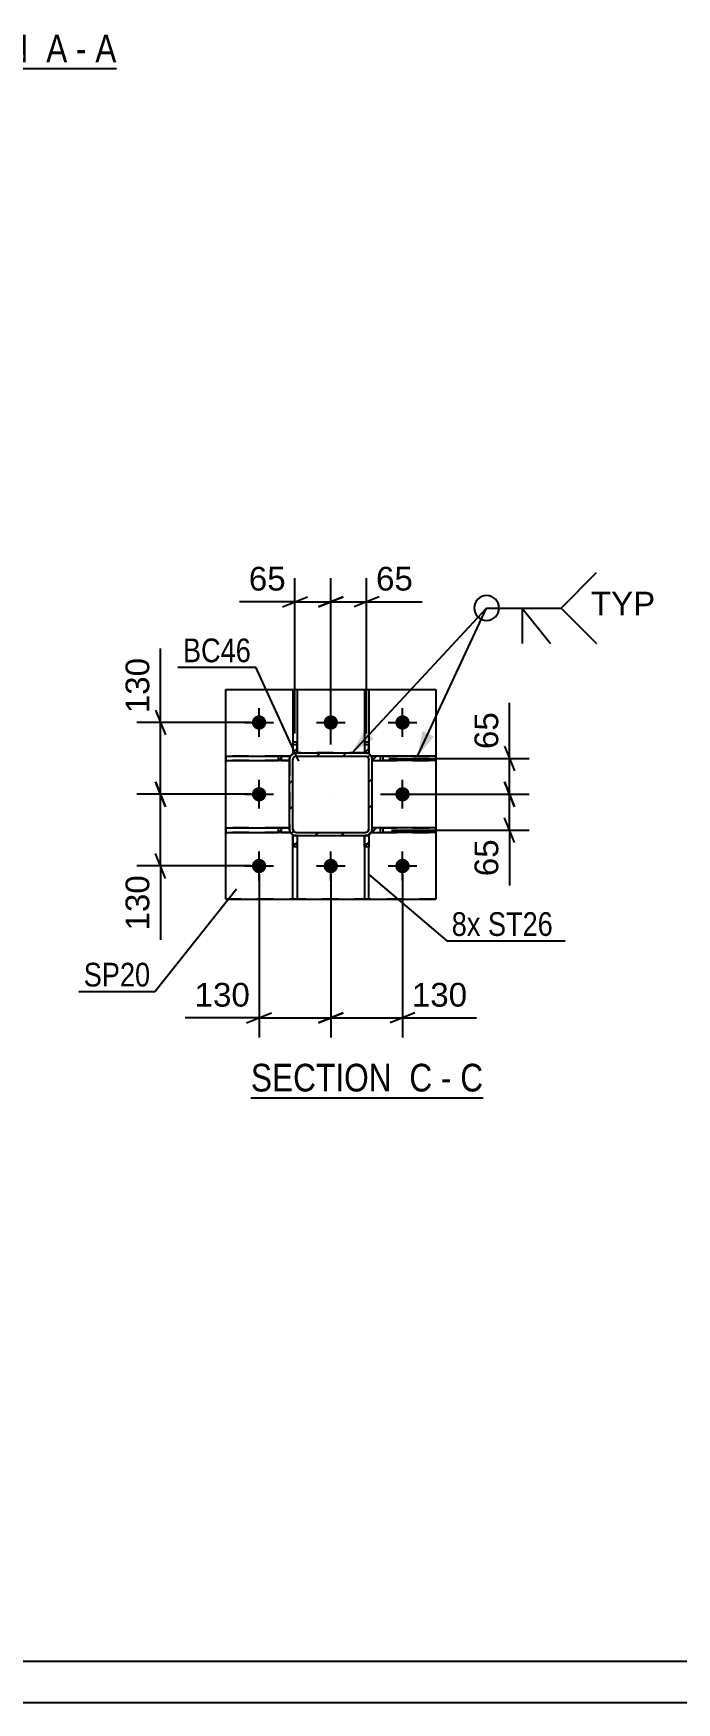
# Model space of a CAD drawing. Header units: millimetres. Extents: x -353 to 488, y -226 to 368.
# Drawn here: x -225.1 to -147.4, y -225.6 to -24 of the extents above; entities that cross this region are included whole.
import ezdxf

# ---------------------------------------------------------------- set-up
doc = ezdxf.new("R2010")
doc.units = ezdxf.units.MM
doc.linetypes.add('DXK_LINE_DOT2', pattern=[3.9198, 1.9599, -1.9599])
doc.linetypes.add('DXK_LINE_DOT3', pattern=[5.9187, 2.979, -0.9799, 0.9799, -0.9799])
doc.styles.add('Arial', font='ARIAL.TTF', dxfattribs={"height": 0.2})
doc.styles.add('Arial Narrow', font='ARIALN.TTF', dxfattribs={"height": 0.2})

# ---------------------------------------------------------------- blocks, each defined once
blk = doc.blocks.new('Unknown-284857872-7001')
at = {"color": 5, "linetype": 'Continuous'}
for p, q in [((-347.86, -220.61), (483.14, -220.61)), ((-352.86, -225.61), (488.14, -225.61))]:
    blk.add_line(p, q, dxfattribs=at)
blk = doc.blocks.new('Unknown-284857872-12 - 17312')
at = {"color": 6, "linetype": 'Continuous'}
blk.add_line((-242.72, -28.23), (-215.08, -28.23), dxfattribs=at)
at = {"color": 0, "linetype": 'Continuous'}
for points in [[(-224.61, -27.48), (-224.61, -23.98), (-242.72, -23.98), (-242.72, -27.48)], [(-221.01, -27.48), (-221.01, -23.98), (-223.56, -23.98), (-223.56, -27.48)], [(-218.68, -27.48), (-218.68, -23.98), (-219.96, -23.98), (-219.96, -27.48)], [(-215.08, -27.48), (-215.08, -23.98), (-217.63, -23.98), (-217.63, -27.48)]]:
    blk.add_wipeout(points, dxfattribs=at)
at = {"color": 7, "linetype": 'Continuous', "style": 'Arial Narrow'}
for s, p in [('SECTION ', (-242.72, -27.48)), ('A', (-223.56, -27.48)), ('A', (-217.63, -27.48)), ('-', (-219.96, -27.48))]:
    blk.add_text(s, height=3.34, dxfattribs=at).set_placement(p)
blk = doc.blocks.new('Unknown-284857872-14 - 20850')
at = {"color": 6, "linetype": 'Continuous'}
blk.add_line((-198.83, -152.54), (-170.76, -152.54), dxfattribs=at)
at = {"color": 0, "linetype": 'Continuous'}
for points in [[(-180.73, -151.79), (-180.73, -148.29), (-198.83, -148.29), (-198.83, -151.79)], [(-176.91, -151.79), (-176.91, -148.29), (-179.68, -148.29), (-179.68, -151.79)], [(-174.58, -151.79), (-174.58, -148.29), (-175.86, -148.29), (-175.86, -151.79)], [(-170.76, -151.79), (-170.76, -148.29), (-173.53, -148.29), (-173.53, -151.79)]]:
    blk.add_wipeout(points, dxfattribs=at)
at = {"color": 7, "linetype": 'Continuous', "style": 'Arial Narrow'}
for s, p in [('SECTION ', (-198.83, -151.79)), ('C', (-179.68, -151.79)), ('C', (-173.53, -151.79)), ('-', (-175.86, -151.79))]:
    blk.add_text(s, height=3.34, dxfattribs=at).set_placement(p)
blk = doc.blocks.new('Part-284857872-20936 - 20850')
at = {"linetype": 'Continuous'}
h = blk.add_hatch(dxfattribs=at)
h.set_pattern_fill('', scale=0.7, style=0, pattern_type=0)
h.set_pattern_definition([(45, (-195.5093, -111.8223), (-1.5715, 1.5715), [])])
h.paths.add_polyline_path([(-195.51, -111.29), (-195.51, -111.82), (-194.17, -111.82), (-194.17, -111.29)])
at = {"color": 2, "linetype": 'Continuous'}
for p, q in [((-201.84, -111.29), (-201.84, -111.82)), ((-201.84, -111.29), (-195.51, -111.29)), ((-201.84, -111.82), (-195.51, -111.82)), ((-195.51, -111.82), (-195.51, -111.29)), ((-195.51, -111.29), (-194.17, -111.29)), ((-194.17, -111.82), (-195.51, -111.82)), ((-194.17, -111.29), (-194.17, -111.29)), ((-194.17, -111.29), (-194.17, -111.82)), ((-194.17, -111.82), (-194.17, -111.82))]:
    blk.add_line(p, q, dxfattribs=at)
at = {"color": 7, "linetype": 'DXK_LINE_DOT2'}
for p, q in [((-195.17, -111.29), (-201.84, -111.29)), ((-195.17, -111.82), (-201.84, -111.82)), ((-195.17, -111.29), (-195.17, -111.82)), ((-194.17, -111.29), (-195.17, -111.29)), ((-195.17, -111.82), (-194.17, -111.82)), ((-194.17, -111.29), (-194.17, -111.82)), ((-194.17, -111.29), (-194.17, -111.29))]:
    blk.add_line(p, q, dxfattribs=at)
blk = doc.blocks.new('Part-284857872-20856 - 20850')
at = {"linetype": 'Continuous'}
h = blk.add_hatch(dxfattribs=at)
h.set_pattern_fill('', scale=0.7, style=0, pattern_type=0)
h.set_pattern_definition([(45, (-193.6773, -110.9497), (-1.57154, 1.57154), [])])
h.paths.add_polyline_path([(-193.37, -110.89), (-193.68, -110.95), (-193.94, -111.12), (-194.11, -111.38), (-194.17, -111.69), (-194.17, -120.09), (-194.11, -120.39), (-193.94, -120.65), (-193.68, -120.83), (-193.37, -120.89), (-184.97, -120.89), (-184.67, -120.83), (-184.41, -120.65), (-184.23, -120.39), (-184.17, -120.09), (-184.17, -111.69), (-184.23, -111.38), (-184.41, -111.12), (-184.67, -110.95), (-184.97, -110.89)])
h.paths.add_polyline_path([(-184.97, -111.29), (-184.82, -111.32), (-184.69, -111.41), (-184.6, -111.54), (-184.57, -111.69), (-184.57, -120.09), (-184.6, -120.24), (-184.69, -120.37), (-184.82, -120.46), (-184.97, -120.49), (-193.37, -120.49), (-193.52, -120.46), (-193.65, -120.37), (-193.74, -120.24), (-193.77, -120.09), (-193.77, -111.69), (-193.74, -111.54), (-193.65, -111.41), (-193.52, -111.32), (-193.37, -111.29)])
at = {"color": 7, "linetype": 'DXK_LINE_DOT2'}
for p, q in [((-193.68, -110.95), (-193.37, -110.89)), ((-184.97, -110.89), (-193.37, -110.89)), ((-193.37, -110.89), (-193.37, -110.89)), ((-184.97, -110.89), (-184.67, -110.95)), ((-194.17, -111.69), (-194.11, -111.38)), ((-194.17, -111.69), (-194.17, -120.09)), ((-194.17, -111.69), (-194.17, -111.69)), ((-193.74, -111.54), (-193.77, -111.69)), ((-193.77, -120.09), (-193.77, -111.69)), ((-193.65, -111.41), (-193.74, -111.54)), ((-193.52, -111.32), (-193.65, -111.41)), ((-193.37, -111.29), (-193.52, -111.32)), ((-193.37, -111.29), (-184.97, -111.29)), ((-184.82, -111.32), (-184.97, -111.29)), ((-184.69, -111.41), (-184.82, -111.32)), ((-184.6, -111.54), (-184.69, -111.41)), ((-184.67, -110.95), (-184.67, -110.95)), ((-184.57, -111.69), (-184.6, -111.54)), ((-184.57, -120.09), (-184.57, -111.69)), ((-184.23, -111.38), (-184.17, -111.69)), ((-184.17, -120.09), (-184.17, -111.69)), ((-194.11, -120.39), (-194.17, -120.09)), ((-193.77, -120.09), (-193.74, -120.24)), ((-193.74, -120.24), (-193.65, -120.37)), ((-193.37, -120.89), (-193.68, -120.83)), ((-193.65, -120.37), (-193.52, -120.46)), ((-193.52, -120.46), (-193.37, -120.49)), ((-193.37, -120.49), (-184.97, -120.49)), ((-193.37, -120.89), (-184.97, -120.89)), ((-184.97, -120.49), (-184.82, -120.46)), ((-184.67, -120.83), (-184.97, -120.89)), ((-184.82, -120.46), (-184.69, -120.37)), ((-184.69, -120.37), (-184.6, -120.24)), ((-184.6, -120.24), (-184.57, -120.09)), ((-184.17, -120.09), (-184.23, -120.39))]:
    blk.add_line(p, q, dxfattribs=at)
at = {"color": 2, "linetype": 'Continuous'}
for p, q in [((-193.37, -110.89), (-193.68, -110.95)), ((-193.37, -110.89), (-193.37, -110.89)), ((-193.37, -110.89), (-184.97, -110.89)), ((-184.97, -110.89), (-184.97, -110.89)), ((-184.67, -110.95), (-184.97, -110.89)), ((-194.11, -111.38), (-194.17, -111.69)), ((-194.17, -111.69), (-194.17, -111.69)), ((-194.17, -120.09), (-194.17, -111.69)), ((-193.77, -111.69), (-193.74, -111.54)), ((-193.77, -111.69), (-193.77, -111.69)), ((-193.77, -120.09), (-193.77, -111.69)), ((-193.74, -111.54), (-193.65, -111.41)), ((-193.65, -111.41), (-193.52, -111.32)), ((-193.52, -111.32), (-193.37, -111.29)), ((-193.37, -111.29), (-193.37, -111.29)), ((-193.37, -111.29), (-184.97, -111.29)), ((-184.97, -111.29), (-184.97, -111.29)), ((-184.97, -111.29), (-184.82, -111.32)), ((-184.82, -111.32), (-184.69, -111.41)), ((-184.69, -111.41), (-184.6, -111.54)), ((-184.6, -111.54), (-184.57, -111.69)), ((-184.57, -111.69), (-184.57, -111.69)), ((-184.57, -120.09), (-184.57, -111.69)), ((-184.17, -111.69), (-184.23, -111.38)), ((-184.17, -111.69), (-184.17, -111.69)), ((-184.17, -120.09), (-184.17, -111.69)), ((-194.17, -120.09), (-194.17, -120.09)), ((-194.17, -120.09), (-194.11, -120.39)), ((-193.77, -120.09), (-193.77, -120.09)), ((-193.74, -120.24), (-193.77, -120.09)), ((-193.65, -120.37), (-193.74, -120.24)), ((-193.68, -120.83), (-193.37, -120.89)), ((-193.52, -120.46), (-193.65, -120.37)), ((-193.37, -120.49), (-193.52, -120.46)), ((-193.37, -120.49), (-193.37, -120.49)), ((-193.37, -120.49), (-184.97, -120.49)), ((-193.37, -120.89), (-193.37, -120.89)), ((-193.37, -120.89), (-184.97, -120.89)), ((-184.82, -120.46), (-184.97, -120.49)), ((-184.97, -120.49), (-184.97, -120.49)), ((-184.97, -120.89), (-184.67, -120.83)), ((-184.97, -120.89), (-184.97, -120.89)), ((-184.69, -120.37), (-184.82, -120.46)), ((-184.6, -120.24), (-184.69, -120.37)), ((-184.57, -120.09), (-184.6, -120.24)), ((-184.57, -120.09), (-184.57, -120.09)), ((-184.23, -120.39), (-184.17, -120.09)), ((-184.17, -120.09), (-184.17, -120.09))]:
    blk.add_line(p, q, dxfattribs=at)
at = {"color": 7, "linetype": 'DXK_LINE_DOT3'}
blk.add_line((-189.17, -115.89), (-189.17, -115.89), dxfattribs=at)
at = {"color": 7, "linetype": 'DXK_LINE_DOT2'}
for centre, start, end in [((-193.37, -111.69), 112.5, 157.5), ((-184.97, -111.69), 22.5, 67.5), ((-193.37, -120.09), 202.5, 247.5), ((-184.97, -120.09), 292.5, 337.5)]:
    blk.add_arc(centre, 0.8, start, end, dxfattribs=at)
at = {"color": 2, "linetype": 'Continuous'}
for centre, start, end in [((-193.37, -111.69), 112.5, 157.5), ((-184.97, -111.69), 22.5, 67.5), ((-193.37, -120.09), 202.5, 247.5), ((-184.97, -120.09), 292.5, 337.5)]:
    blk.add_arc(centre, 0.8, start, end, dxfattribs=at)
blk = doc.blocks.new('Part-284857872-20871 - 20850')
at = {"color": 2, "linetype": 'Continuous'}
for p, q in [((-201.84, -103.22), (-201.84, -103.22)), ((-201.84, -128.55), (-201.84, -103.22)), ((-201.84, -103.22), (-176.5, -103.22)), ((-176.5, -103.22), (-176.5, -103.22)), ((-176.5, -103.22), (-176.5, -128.55)), ((-201.84, -128.55), (-201.84, -128.55)), ((-201.84, -128.55), (-176.5, -128.55)), ((-176.5, -128.55), (-176.5, -128.55))]:
    blk.add_line(p, q, dxfattribs=at)
at = {"color": 7, "linetype": 'DXK_LINE_DOT2'}
for p, q in [((-201.84, -103.22), (-201.84, -103.22)), ((-201.84, -103.22), (-176.5, -103.22)), ((-176.5, -103.22), (-176.5, -103.22)), ((-176.5, -128.55), (-201.84, -128.55))]:
    blk.add_line(p, q, dxfattribs=at)
blk = doc.blocks.new('Part-284857872-20935 - 20850')
at = {"linetype": 'Continuous'}
h = blk.add_hatch(dxfattribs=at)
h.set_pattern_fill('', scale=0.7, style=0, pattern_type=0)
h.set_pattern_definition([(45, (-184.1712, -120.4886), (-1.5715, 1.5715), [])])
h.paths.add_polyline_path([(-184.17, -119.96), (-184.17, -120.49), (-182.83, -120.49), (-182.83, -119.96)])
at = {"color": 2, "linetype": 'Continuous'}
for p, q in [((-184.17, -119.95), (-184.17, -119.96)), ((-182.83, -119.96), (-184.17, -119.96)), ((-184.17, -119.96), (-184.17, -120.49)), ((-184.17, -120.49), (-184.17, -120.49)), ((-184.17, -120.49), (-182.83, -120.49)), ((-176.5, -119.95), (-182.83, -119.96)), ((-182.83, -120.49), (-182.83, -119.96)), ((-176.5, -120.49), (-182.83, -120.49)), ((-176.5, -120.49), (-176.5, -119.95))]:
    blk.add_line(p, q, dxfattribs=at)
at = {"color": 7, "linetype": 'DXK_LINE_DOT2'}
for p, q in [((-183.17, -119.95), (-184.17, -119.95)), ((-184.17, -120.49), (-184.17, -119.95)), ((-184.17, -120.49), (-183.17, -120.49)), ((-183.17, -120.49), (-183.17, -119.95)), ((-183.17, -119.95), (-176.5, -119.95)), ((-183.17, -120.49), (-176.5, -120.49))]:
    blk.add_line(p, q, dxfattribs=at)
blk = doc.blocks.new('Part-284857872-20934 - 20850')
at = {"linetype": 'Continuous'}
h = blk.add_hatch(dxfattribs=at)
h.set_pattern_fill('', scale=0.7, style=0, pattern_type=0)
h.set_pattern_definition([(45, (-184.1712, -111.8223), (-1.5715, 1.5715), [])])
h.paths.add_polyline_path([(-184.17, -111.29), (-184.17, -111.82), (-182.83, -111.82), (-182.83, -111.29)])
at = {"color": 2, "linetype": 'Continuous'}
for p, q in [((-184.17, -111.29), (-184.17, -111.29)), ((-182.83, -111.29), (-184.17, -111.29)), ((-184.17, -111.29), (-184.17, -111.82)), ((-184.17, -111.82), (-184.17, -111.82)), ((-184.17, -111.82), (-182.83, -111.82)), ((-176.5, -111.29), (-182.83, -111.29)), ((-182.83, -111.82), (-182.83, -111.29)), ((-176.5, -111.82), (-182.83, -111.82)), ((-176.5, -111.82), (-176.5, -111.29))]:
    blk.add_line(p, q, dxfattribs=at)
at = {"color": 7, "linetype": 'DXK_LINE_DOT2'}
for p, q in [((-183.17, -111.29), (-184.17, -111.29)), ((-184.17, -111.82), (-184.17, -111.29)), ((-184.17, -111.82), (-183.17, -111.82)), ((-183.17, -111.82), (-183.17, -111.29)), ((-183.17, -111.29), (-176.5, -111.29)), ((-183.17, -111.82), (-176.5, -111.82))]:
    blk.add_line(p, q, dxfattribs=at)
blk = doc.blocks.new('Part-284857872-20937 - 20850')
at = {"linetype": 'Continuous'}
h = blk.add_hatch(dxfattribs=at)
h.set_pattern_fill('', scale=0.7, style=0, pattern_type=0)
h.set_pattern_definition([(45, (-195.5085, -120.4886), (-1.5715, 1.5715), [])])
h.paths.add_polyline_path([(-195.51, -119.96), (-195.51, -120.49), (-194.17, -120.49), (-194.17, -119.96)])
at = {"color": 2, "linetype": 'Continuous'}
for p, q in [((-201.84, -119.95), (-201.84, -120.49)), ((-201.84, -119.95), (-195.51, -119.96)), ((-201.84, -120.49), (-195.51, -120.49)), ((-195.51, -120.49), (-195.51, -119.96)), ((-195.51, -119.96), (-194.17, -119.96)), ((-194.17, -120.49), (-195.51, -120.49)), ((-194.17, -119.95), (-194.17, -119.96)), ((-194.17, -119.96), (-194.17, -120.49)), ((-194.17, -120.49), (-194.17, -120.49))]:
    blk.add_line(p, q, dxfattribs=at)
at = {"color": 7, "linetype": 'DXK_LINE_DOT2'}
for p, q in [((-195.17, -119.95), (-201.84, -119.95)), ((-195.17, -120.49), (-201.84, -120.49)), ((-195.17, -119.95), (-195.17, -120.49)), ((-194.17, -119.95), (-195.17, -119.95)), ((-195.17, -120.49), (-194.17, -120.49)), ((-194.17, -119.95), (-194.17, -119.95)), ((-194.17, -119.96), (-194.17, -120.49))]:
    blk.add_line(p, q, dxfattribs=at)
blk = doc.blocks.new('Part-284857872-20938 - 20850')
at = {"linetype": 'Continuous'}
h = blk.add_hatch(dxfattribs=at)
h.set_pattern_fill('', scale=0.7, style=0, pattern_type=0)
h.set_pattern_definition([(45, (-185.1045, -110.8888), (-1.5715, 1.5715), [])])
h.paths.add_polyline_path([(-185.1, -109.55), (-185.1, -110.89), (-184.57, -110.89), (-184.57, -109.55)])
at = {"color": 2, "linetype": 'Continuous'}
for p, q in [((-185.1, -103.22), (-185.1, -109.55)), ((-185.1, -103.22), (-184.57, -103.22)), ((-184.57, -103.22), (-184.57, -109.55)), ((-185.1, -109.55), (-185.1, -110.89)), ((-185.1, -109.55), (-184.57, -109.55)), ((-185.1, -110.89), (-185.1, -110.89)), ((-185.1, -110.89), (-184.57, -110.89)), ((-184.57, -110.89), (-184.57, -109.55)), ((-184.57, -110.89), (-184.57, -110.89))]:
    blk.add_line(p, q, dxfattribs=at)
at = {"color": 7, "linetype": 'DXK_LINE_DOT2'}
for p, q in [((-185.1, -109.55), (-185.1, -110.89)), ((-185.1, -109.89), (-184.57, -109.89)), ((-185.1, -110.89), (-184.57, -110.89)), ((-184.57, -109.55), (-184.57, -110.89))]:
    blk.add_line(p, q, dxfattribs=at)
blk = doc.blocks.new('Part-284857872-20939 - 20850')
at = {"linetype": 'Continuous'}
h = blk.add_hatch(dxfattribs=at)
h.set_pattern_fill('', scale=0.7, style=0, pattern_type=0)
h.set_pattern_definition([(45, (-193.7712, -110.8888), (-1.5715, 1.5715), [])])
h.paths.add_polyline_path([(-193.77, -109.55), (-193.77, -110.89), (-193.24, -110.89), (-193.24, -109.55)])
at = {"color": 2, "linetype": 'Continuous'}
for p, q in [((-193.77, -103.22), (-193.77, -109.55)), ((-193.77, -103.22), (-193.24, -103.22)), ((-193.24, -103.22), (-193.24, -109.55)), ((-193.77, -109.55), (-193.77, -110.89)), ((-193.77, -109.55), (-193.24, -109.55)), ((-193.77, -110.89), (-193.77, -110.89)), ((-193.77, -110.89), (-193.24, -110.89)), ((-193.24, -110.89), (-193.24, -109.55)), ((-193.24, -110.89), (-193.24, -110.89))]:
    blk.add_line(p, q, dxfattribs=at)
at = {"color": 7, "linetype": 'DXK_LINE_DOT2'}
for p, q in [((-193.77, -109.55), (-193.77, -110.89)), ((-193.77, -109.89), (-193.24, -109.89)), ((-193.77, -110.89), (-193.24, -110.89)), ((-193.24, -109.55), (-193.24, -110.89))]:
    blk.add_line(p, q, dxfattribs=at)
blk = doc.blocks.new('Part-284857872-20940 - 20850')
at = {"linetype": 'Continuous'}
h = blk.add_hatch(dxfattribs=at)
h.set_pattern_fill('', scale=0.7, style=0, pattern_type=0)
h.set_pattern_definition([(45, (-185.1045, -122.2256), (-1.5715, 1.5715), [])])
h.paths.add_polyline_path([(-185.1, -120.89), (-185.1, -122.23), (-184.57, -122.23), (-184.57, -120.89)])
at = {"color": 2, "linetype": 'Continuous'}
for p, q in [((-185.1, -120.89), (-185.1, -120.89)), ((-185.1, -122.23), (-185.1, -120.89)), ((-185.1, -120.89), (-184.57, -120.89)), ((-184.57, -120.89), (-184.57, -120.89)), ((-184.57, -120.89), (-184.57, -122.23)), ((-185.1, -122.23), (-185.1, -128.55)), ((-184.57, -122.23), (-185.1, -122.23)), ((-184.57, -128.55), (-184.57, -122.23)), ((-185.1, -128.55), (-184.57, -128.55))]:
    blk.add_line(p, q, dxfattribs=at)
at = {"color": 7, "linetype": 'DXK_LINE_DOT2'}
for p, q in [((-185.1, -120.89), (-185.1, -122.23)), ((-185.1, -120.89), (-184.57, -120.89)), ((-184.57, -120.89), (-184.57, -122.23)), ((-185.1, -121.89), (-184.57, -121.89))]:
    blk.add_line(p, q, dxfattribs=at)
blk = doc.blocks.new('Part-284857872-20941 - 20850')
at = {"linetype": 'Continuous'}
h = blk.add_hatch(dxfattribs=at)
h.set_pattern_fill('', scale=0.7, style=0, pattern_type=0)
h.set_pattern_definition([(45, (-193.7712, -122.2256), (-1.5715, 1.5715), [])])
h.paths.add_polyline_path([(-193.77, -120.89), (-193.77, -122.23), (-193.24, -122.23), (-193.24, -120.89)])
at = {"color": 2, "linetype": 'Continuous'}
for p, q in [((-193.77, -120.89), (-193.77, -120.89)), ((-193.77, -122.23), (-193.77, -120.89)), ((-193.77, -120.89), (-193.24, -120.89)), ((-193.24, -120.89), (-193.24, -120.89)), ((-193.24, -120.89), (-193.24, -122.23)), ((-193.77, -128.55), (-193.77, -122.23)), ((-193.24, -122.23), (-193.77, -122.23)), ((-193.24, -122.23), (-193.24, -128.55)), ((-193.24, -128.55), (-193.77, -128.55))]:
    blk.add_line(p, q, dxfattribs=at)
at = {"color": 7, "linetype": 'DXK_LINE_DOT2'}
for p, q in [((-193.77, -120.89), (-193.24, -120.89)), ((-193.77, -120.89), (-193.77, -122.23)), ((-193.24, -120.89), (-193.24, -122.23)), ((-193.77, -121.89), (-193.24, -121.89))]:
    blk.add_line(p, q, dxfattribs=at)
blk = doc.blocks.new('Bolt-284857872-20947 - 20850')
at = {"linetype": 'Continuous'}
for points in [[(-197.84, -106.35), (-197.66, -106.37), (-197.49, -106.43), (-197.33, -106.52), (-197.19, -106.64), (-197.09, -106.79), (-197.01, -106.95), (-196.98, -107.13), (-196.98, -107.31), (-197.01, -107.49), (-197.09, -107.65), (-197.19, -107.8), (-197.33, -107.92), (-197.49, -108.01), (-197.66, -108.07), (-197.84, -108.09), (-198.02, -108.07), (-198.19, -108.01), (-198.35, -107.92), (-198.48, -107.8), (-198.59, -107.65), (-198.66, -107.49), (-198.7, -107.31), (-198.7, -107.13), (-198.66, -106.95), (-198.59, -106.79), (-198.48, -106.64), (-198.35, -106.52), (-198.19, -106.43), (-198.02, -106.37)], [(-189.17, -106.35), (-188.99, -106.37), (-188.82, -106.43), (-188.66, -106.52), (-188.53, -106.64), (-188.42, -106.79), (-188.35, -106.95), (-188.31, -107.13), (-188.31, -107.31), (-188.35, -107.49), (-188.42, -107.65), (-188.53, -107.8), (-188.66, -107.92), (-188.82, -108.01), (-188.99, -108.07), (-189.17, -108.09), (-189.35, -108.07), (-189.52, -108.01), (-189.68, -107.92), (-189.82, -107.8), (-189.92, -107.65), (-190, -107.49), (-190.03, -107.31), (-190.03, -107.13), (-190, -106.95), (-189.92, -106.79), (-189.82, -106.64), (-189.68, -106.52), (-189.52, -106.43), (-189.35, -106.37)], [(-180.5, -106.35), (-180.32, -106.37), (-180.15, -106.43), (-180, -106.52), (-179.86, -106.64), (-179.75, -106.79), (-179.68, -106.95), (-179.64, -107.13), (-179.64, -107.31), (-179.68, -107.49), (-179.75, -107.65), (-179.86, -107.8), (-180, -107.92), (-180.15, -108.01), (-180.32, -108.07), (-180.5, -108.09), (-180.68, -108.07), (-180.86, -108.01), (-181.01, -107.92), (-181.15, -107.8), (-181.26, -107.65), (-181.33, -107.49), (-181.37, -107.31), (-181.37, -107.13), (-181.33, -106.95), (-181.26, -106.79), (-181.15, -106.64), (-181.01, -106.52), (-180.86, -106.43), (-180.68, -106.37)], [(-197.84, -115.02), (-197.66, -115.04), (-197.49, -115.1), (-197.33, -115.19), (-197.19, -115.31), (-197.09, -115.45), (-197.01, -115.62), (-196.98, -115.8), (-196.98, -115.98), (-197.01, -116.16), (-197.09, -116.32), (-197.19, -116.47), (-197.33, -116.59), (-197.49, -116.68), (-197.66, -116.74), (-197.84, -116.75), (-198.02, -116.74), (-198.19, -116.68), (-198.35, -116.59), (-198.48, -116.47), (-198.59, -116.32), (-198.66, -116.16), (-198.7, -115.98), (-198.7, -115.8), (-198.66, -115.62), (-198.59, -115.45), (-198.48, -115.31), (-198.35, -115.19), (-198.19, -115.1), (-198.02, -115.04)], [(-180.5, -115.02), (-180.32, -115.04), (-180.15, -115.1), (-180, -115.19), (-179.86, -115.31), (-179.75, -115.45), (-179.68, -115.62), (-179.64, -115.8), (-179.64, -115.98), (-179.68, -116.16), (-179.75, -116.32), (-179.86, -116.47), (-180, -116.59), (-180.15, -116.68), (-180.32, -116.74), (-180.5, -116.75), (-180.68, -116.74), (-180.86, -116.68), (-181.01, -116.59), (-181.15, -116.47), (-181.26, -116.32), (-181.33, -116.16), (-181.37, -115.98), (-181.37, -115.8), (-181.33, -115.62), (-181.26, -115.45), (-181.15, -115.31), (-181.01, -115.19), (-180.86, -115.1), (-180.68, -115.04)], [(-197.84, -123.69), (-197.66, -123.71), (-197.49, -123.76), (-197.33, -123.85), (-197.19, -123.98), (-197.09, -124.12), (-197.01, -124.29), (-196.98, -124.46), (-196.98, -124.65), (-197.01, -124.82), (-197.09, -124.99), (-197.19, -125.13), (-197.33, -125.26), (-197.49, -125.35), (-197.66, -125.4), (-197.84, -125.42), (-198.02, -125.4), (-198.19, -125.35), (-198.35, -125.26), (-198.48, -125.13), (-198.59, -124.99), (-198.66, -124.82), (-198.7, -124.65), (-198.7, -124.46), (-198.66, -124.29), (-198.59, -124.12), (-198.48, -123.98), (-198.35, -123.85), (-198.19, -123.76), (-198.02, -123.71)], [(-189.17, -123.69), (-188.99, -123.71), (-188.82, -123.76), (-188.66, -123.85), (-188.53, -123.98), (-188.42, -124.12), (-188.35, -124.29), (-188.31, -124.46), (-188.31, -124.65), (-188.35, -124.82), (-188.42, -124.99), (-188.53, -125.13), (-188.66, -125.26), (-188.82, -125.35), (-188.99, -125.4), (-189.17, -125.42), (-189.35, -125.4), (-189.52, -125.35), (-189.68, -125.26), (-189.82, -125.13), (-189.92, -124.99), (-190, -124.82), (-190.03, -124.65), (-190.03, -124.46), (-190, -124.29), (-189.92, -124.12), (-189.82, -123.98), (-189.68, -123.85), (-189.52, -123.76), (-189.35, -123.71)], [(-180.5, -123.69), (-180.32, -123.71), (-180.15, -123.76), (-180, -123.85), (-179.86, -123.98), (-179.75, -124.12), (-179.68, -124.29), (-179.64, -124.46), (-179.64, -124.65), (-179.68, -124.82), (-179.75, -124.99), (-179.86, -125.13), (-180, -125.26), (-180.15, -125.35), (-180.32, -125.4), (-180.5, -125.42), (-180.68, -125.4), (-180.86, -125.35), (-181.01, -125.26), (-181.15, -125.13), (-181.26, -124.99), (-181.33, -124.82), (-181.37, -124.65), (-181.37, -124.46), (-181.33, -124.29), (-181.26, -124.12), (-181.15, -123.98), (-181.01, -123.85), (-180.86, -123.76), (-180.68, -123.71)]]:
    blk.add_hatch(color=1, dxfattribs=at).paths.add_polyline_path(points)
at = {"color": 1, "linetype": 'Continuous'}
for p, q in [((-197.84, -108.95), (-197.84, -105.49)), ((-189.17, -108.95), (-189.17, -105.49)), ((-180.5, -108.95), (-180.5, -105.49)), ((-199.57, -107.22), (-196.1, -107.22)), ((-190.9, -107.22), (-187.44, -107.22)), ((-182.24, -107.22), (-178.77, -107.22)), ((-197.84, -117.62), (-197.84, -114.15)), ((-180.5, -117.62), (-180.5, -114.15)), ((-199.57, -115.89), (-196.1, -115.89)), ((-182.24, -115.89), (-178.77, -115.89)), ((-197.84, -126.29), (-197.84, -122.82)), ((-189.17, -126.29), (-189.17, -122.82)), ((-180.5, -126.29), (-180.5, -122.82)), ((-199.57, -124.55), (-196.1, -124.55)), ((-190.9, -124.55), (-187.44, -124.55)), ((-182.24, -124.55), (-178.77, -124.55))]:
    blk.add_line(p, q, dxfattribs=at)
blk = doc.blocks.new('StraightDimension-284857872-21145 - 20850')
at = {"color": 7, "linetype": 'Continuous'}
for p, q in [((-193.5, -108.55), (-193.5, -89.78)), ((-189.17, -109.89), (-189.17, -89.78)), ((-195, -93.23), (-192, -92.03)), ((-193.5, -92.63), (-189.17, -92.63)), ((-187.67, -92.03), (-190.67, -93.23))]:
    blk.add_line(p, q, dxfattribs=at)
at = {"color": 0}
blk.add_wipeout([(-194.03, -91.88), (-194.03, -87.68), (-199.68, -87.68), (-199.68, -91.88)], dxfattribs=at)
at = {"color": 7, "linetype": 'Continuous'}
blk.add_line((-193.5, -92.63), (-200.2, -92.63), dxfattribs=at)
blk.add_line((-193.5, -92.63), (-200.2, -92.63), dxfattribs=at)
at = {"color": 3, "style": 'Arial'}
blk.add_text('65', height=2.865, dxfattribs=at).set_placement((-199.08, -91.28))
blk = doc.blocks.new('StraightDimension-284857872-30362 - 20850')
at = {"color": 7, "linetype": 'Continuous'}
for p, q in [((-210.36, -105.72), (-209.16, -108.72)), ((-198.84, -107.22), (-212.61, -107.22)), ((-209.76, -115.89), (-209.76, -107.22)), ((-209.16, -117.39), (-210.36, -114.39)), ((-198.84, -115.89), (-212.61, -115.89))]:
    blk.add_line(p, q, dxfattribs=at)
at = {"color": 0}
blk.add_wipeout([(-210.51, -98.83), (-214.71, -98.83), (-214.71, -106.7), (-210.51, -106.7)], dxfattribs=at)
at = {"color": 7, "linetype": 'Continuous'}
blk.add_line((-209.76, -107.22), (-209.76, -98.3), dxfattribs=at)
blk.add_line((-209.76, -107.22), (-209.76, -98.3), dxfattribs=at)
at = {"color": 3, "style": 'Arial'}
blk.add_text('130', height=2.865, rotation=90.0002, dxfattribs=at).set_placement((-211.11, -106.1))
blk = doc.blocks.new('StraightDimension-284857872-30352 - 20850')
at = {"color": 7, "linetype": 'Continuous'}
for p, q in [((-210.36, -114.39), (-209.16, -117.39)), ((-198.84, -115.89), (-212.61, -115.89)), ((-209.76, -124.55), (-209.76, -115.89)), ((-198.84, -124.55), (-212.61, -124.55)), ((-209.16, -126.05), (-210.36, -123.05))]:
    blk.add_line(p, q, dxfattribs=at)
at = {"color": 0}
blk.add_wipeout([(-210.51, -125.08), (-214.71, -125.08), (-214.71, -132.95), (-210.51, -132.95)], dxfattribs=at)
at = {"color": 7, "linetype": 'Continuous'}
blk.add_line((-209.76, -124.55), (-209.76, -133.48), dxfattribs=at)
blk.add_line((-209.76, -124.55), (-209.76, -133.48), dxfattribs=at)
at = {"color": 3, "style": 'Arial'}
blk.add_text('130', height=2.865, rotation=90.0002, dxfattribs=at).set_placement((-211.11, -132.35))
blk = doc.blocks.new('StraightDimension-284857872-21144 - 20850')
at = {"color": 7, "linetype": 'Continuous'}
for p, q in [((-189.17, -109.89), (-189.17, -89.78)), ((-184.84, -108.55), (-184.84, -89.78)), ((-190.67, -93.23), (-187.67, -92.03)), ((-189.17, -92.63), (-184.84, -92.63)), ((-183.34, -92.03), (-186.34, -93.23))]:
    blk.add_line(p, q, dxfattribs=at)
at = {"color": 0}
blk.add_wipeout([(-178.67, -91.88), (-178.67, -87.68), (-184.31, -87.68), (-184.31, -91.88)], dxfattribs=at)
at = {"color": 7, "linetype": 'Continuous'}
blk.add_line((-184.84, -92.63), (-178.14, -92.63), dxfattribs=at)
blk.add_line((-184.84, -92.63), (-178.14, -92.63), dxfattribs=at)
at = {"color": 3, "style": 'Arial'}
blk.add_text('65', height=2.865, dxfattribs=at).set_placement((-183.71, -91.28))
blk = doc.blocks.new('StraightDimension-284857872-21191 - 20850')
at = {"color": 7, "linetype": 'Continuous'}
for p, q in [((-168.19, -110.06), (-166.99, -113.06)), ((-182.17, -111.56), (-165.19, -111.56)), ((-167.59, -115.89), (-167.59, -111.56)), ((-166.99, -117.39), (-168.19, -114.39)), ((-183.17, -115.89), (-165.19, -115.89))]:
    blk.add_line(p, q, dxfattribs=at)
at = {"color": 0}
blk.add_wipeout([(-168.34, -105.38), (-172.54, -105.38), (-172.54, -111.03), (-168.34, -111.03)], dxfattribs=at)
at = {"color": 7, "linetype": 'Continuous'}
blk.add_line((-167.59, -111.56), (-167.59, -104.86), dxfattribs=at)
blk.add_line((-167.59, -111.56), (-167.59, -104.86), dxfattribs=at)
at = {"color": 3, "style": 'Arial'}
blk.add_text('65', height=2.865, rotation=90.0002, dxfattribs=at).set_placement((-168.94, -110.43))
blk = doc.blocks.new('StraightDimension-284857872-21192 - 20850')
at = {"color": 7, "linetype": 'Continuous'}
for p, q in [((-168.19, -114.39), (-166.99, -117.39)), ((-183.17, -115.89), (-165.19, -115.89)), ((-167.59, -120.22), (-167.59, -115.89)), ((-166.99, -121.72), (-168.19, -118.72)), ((-181.83, -120.22), (-165.19, -120.22))]:
    blk.add_line(p, q, dxfattribs=at)
at = {"color": 0}
blk.add_wipeout([(-168.34, -120.75), (-172.54, -120.75), (-172.54, -126.39), (-168.34, -126.39)], dxfattribs=at)
at = {"color": 7, "linetype": 'Continuous'}
blk.add_line((-167.59, -120.22), (-167.59, -126.92), dxfattribs=at)
blk.add_line((-167.59, -120.22), (-167.59, -126.92), dxfattribs=at)
at = {"color": 3, "style": 'Arial'}
blk.add_text('65', height=2.865, rotation=90.0002, dxfattribs=at).set_placement((-168.94, -125.79))
blk = doc.blocks.new('StraightDimension-284857872-33592 - 20850')
at = {"color": 7, "linetype": 'Continuous'}
for p, q in [((-197.84, -125.56), (-197.84, -145.29)), ((-189.17, -125.56), (-189.17, -145.29)), ((-199.34, -143.49), (-196.34, -142.29)), ((-197.84, -142.89), (-189.17, -142.89)), ((-187.67, -142.29), (-190.67, -143.49))]:
    blk.add_line(p, q, dxfattribs=at)
at = {"color": 0}
blk.add_wipeout([(-198.36, -142.14), (-198.36, -137.94), (-206.23, -137.94), (-206.23, -142.14)], dxfattribs=at)
at = {"color": 7, "linetype": 'Continuous'}
blk.add_line((-197.84, -142.89), (-206.76, -142.89), dxfattribs=at)
blk.add_line((-197.84, -142.89), (-206.76, -142.89), dxfattribs=at)
at = {"color": 3, "style": 'Arial'}
blk.add_text('130', height=2.865, dxfattribs=at).set_placement((-205.63, -141.54))
blk = doc.blocks.new('StraightDimension-284857872-33594 - 20850')
at = {"color": 7, "linetype": 'Continuous'}
for p, q in [((-189.17, -125.56), (-189.17, -145.29)), ((-180.5, -125.56), (-180.5, -145.29)), ((-190.67, -143.49), (-187.67, -142.29)), ((-189.17, -142.89), (-180.5, -142.89)), ((-179, -142.29), (-182, -143.49))]:
    blk.add_line(p, q, dxfattribs=at)
at = {"color": 0}
blk.add_wipeout([(-172.11, -142.14), (-172.11, -137.94), (-179.98, -137.94), (-179.98, -142.14)], dxfattribs=at)
at = {"color": 7, "linetype": 'Continuous'}
blk.add_line((-180.5, -142.89), (-171.58, -142.89), dxfattribs=at)
blk.add_line((-180.5, -142.89), (-171.58, -142.89), dxfattribs=at)
at = {"color": 3, "style": 'Arial'}
blk.add_text('130', height=2.865, dxfattribs=at).set_placement((-179.38, -141.54))
blk = doc.blocks.new('Mark-284857872-21308 - 20850')
at = {"color": 0}
blk.add_wipeout([(-198.82, -99.94), (-198.82, -96.94), (-207.04, -96.94), (-207.04, -99.94)], dxfattribs=at)
blk.add_wipeout([(-198.82, -99.94), (-198.82, -96.94), (-207.04, -96.94), (-207.04, -99.94)], dxfattribs=at)
at = {"color": 30, "linetype": 'Continuous'}
for p in [(-207.64, -100.54), (-193.03, -111.9)]:
    blk.add_line(p, (-198.22, -100.54), dxfattribs=at)
at = {"color": 3, "style": 'Arial Narrow'}
blk.add_text('BC46', height=2.863, dxfattribs=at).set_placement((-207.04, -99.94))
blk = doc.blocks.new('Mark-284857872-21311 - 20850')
at = {"color": 0}
blk.add_wipeout([(-210.99, -139.11), (-210.99, -136.11), (-219.03, -136.11), (-219.03, -139.11)], dxfattribs=at)
blk.add_wipeout([(-210.99, -139.11), (-210.99, -136.11), (-219.03, -136.11), (-219.03, -139.11)], dxfattribs=at)
at = {"color": 30, "linetype": 'Continuous'}
for p in [(-200.56, -127.36), (-219.63, -139.71)]:
    blk.add_line(p, (-210.39, -139.71), dxfattribs=at)
at = {"color": 3, "style": 'Arial Narrow'}
blk.add_text('SP20', height=2.863, dxfattribs=at).set_placement((-219.03, -139.11))
blk = doc.blocks.new('MarkSet-284857872-21361 - 20850')
at = {"color": 0}
blk.add_wipeout([(-171.09, -133), (-171.09, -130), (-174.56, -130), (-174.56, -133)], dxfattribs=at)
blk.add_wipeout([(-171.09, -133), (-171.09, -130), (-174.56, -130), (-174.56, -133)], dxfattribs=at)
at = {"color": 30, "linetype": 'Continuous'}
blk.add_line((-184.57, -125.6), (-175.16, -133.6), dxfattribs=at)
at = {"color": 0}
blk.add_wipeout([(-162.34, -133), (-162.34, -130), (-170.19, -130), (-170.19, -133)], dxfattribs=at)
blk.add_wipeout([(-162.34, -133), (-162.34, -130), (-170.19, -130), (-170.19, -133)], dxfattribs=at)
at = {"color": 30, "linetype": 'Continuous'}
blk.add_line((-175.16, -133.6), (-160.84, -133.6), dxfattribs=at)
at = {"color": 3, "style": 'Arial Narrow'}
for s, p in [('8x', (-174.56, -133)), ('ST26', (-170.19, -133))]:
    blk.add_text(s, height=2.863, dxfattribs=at).set_placement(p)
blk = doc.blocks.new('WeldMark-284857872-29520 - 20850')
at = {"linetype": 'Continuous'}
for points in [[(-184, -109.2), (-186.6, -110.89), (-185.1, -108.18)], [(-176.73, -108.89), (-178.68, -111.29), (-178.09, -108.25)]]:
    blk.add_hatch(color=30, dxfattribs=at).paths.add_polyline_path(points)
at = {"color": 30, "linetype": 'Continuous'}
for p, q in [((-186.6, -110.89), (-170.35, -93.39)), ((-178.68, -111.29), (-170.35, -93.39)), ((-170.35, -93.39), (-161.35, -93.39))]:
    blk.add_line(p, q, dxfattribs=at)
at = {"color": 3, "linetype": 'Continuous'}
for q in [(-162.63, -97.67), (-166.06, -97.67)]:
    blk.add_line((-166.06, -93.39), q, dxfattribs=at)
for start, end in [(90, 270), (270, 90)]:
    blk.add_arc((-170.35, -93.39), 1.5, start, end, dxfattribs=at)
at = {"color": 0, "linetype": 'Continuous'}
blk.add_wipeout([(-149.97, -94.29), (-149.97, -91.29), (-157.75, -91.29), (-157.75, -94.29)], dxfattribs=at)
blk.add_wipeout([(-149.97, -94.29), (-149.97, -91.29), (-157.75, -91.29), (-157.75, -94.29)], dxfattribs=at)
at = {"color": 3, "linetype": 'Continuous'}
for q in [(-157.06, -89.1), (-157.06, -97.67)]:
    blk.add_line((-161.35, -93.39), q, dxfattribs=at)
at = {"color": 3, "linetype": 'Continuous', "style": 'Arial'}
blk.add_text('TYP', height=2.865, dxfattribs=at).set_placement((-157.75, -94.29))

msp = doc.modelspace()

# ---------------------------------------------------------------- block references
for name in ['Unknown-284857872-7001', 'Part-284857872-20871 - 20850', 'Part-284857872-20939 - 20850', 'Part-284857872-20938 - 20850', 'Bolt-284857872-20947 - 20850', 'Part-284857872-20856 - 20850', 'Part-284857872-20936 - 20850', 'Part-284857872-20934 - 20850', 'Part-284857872-20937 - 20850', 'Part-284857872-20941 - 20850', 'Part-284857872-20940 - 20850', 'Part-284857872-20935 - 20850']:
    msp.add_blockref(name, (0, 0))

# ---------------------------------------------------------------- next in the draw order: block references
for name in ['Unknown-284857872-12 - 17312', 'StraightDimension-284857872-21145 - 20850', 'Unknown-284857872-14 - 20850']:
    msp.add_blockref(name, (0, 0))

# ---------------------------------------------------------------- next in the draw order: block references
for name in ['StraightDimension-284857872-21144 - 20850', 'StraightDimension-284857872-30362 - 20850']:
    msp.add_blockref(name, (0, 0))

# ---------------------------------------------------------------- next in the draw order: block references
for name in ['Mark-284857872-21308 - 20850', 'StraightDimension-284857872-21191 - 20850', 'StraightDimension-284857872-30352 - 20850']:
    msp.add_blockref(name, (0, 0))

# ---------------------------------------------------------------- next in the draw order: block references
for name in ['WeldMark-284857872-29520 - 20850', 'StraightDimension-284857872-21192 - 20850', 'StraightDimension-284857872-33592 - 20850']:
    msp.add_blockref(name, (0, 0))

# ---------------------------------------------------------------- next in the draw order: block references
for name in ['StraightDimension-284857872-33594 - 20850', 'Mark-284857872-21311 - 20850']:
    msp.add_blockref(name, (0, 0))

# ---------------------------------------------------------------- next in the draw order: block references
msp.add_blockref('MarkSet-284857872-21361 - 20850', (0, 0))

doc.saveas('drawing.dxf')
